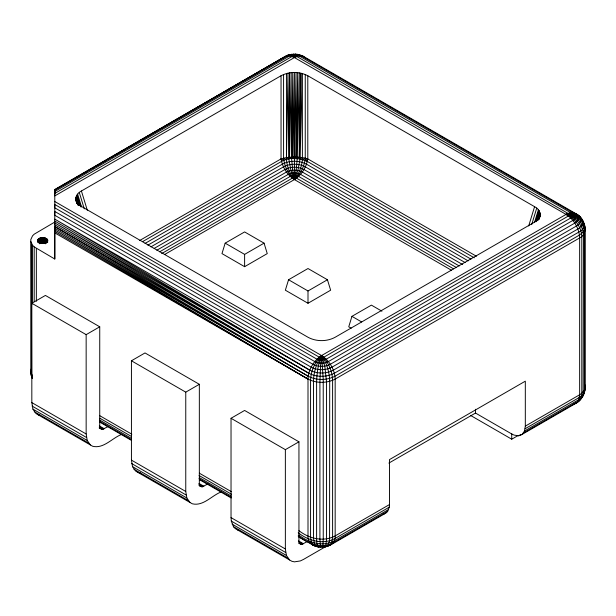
<?xml version="1.0" encoding="UTF-8"?>
<svg xmlns="http://www.w3.org/2000/svg" width="616" height="616" viewBox="0 0 616 616"><rect width="100%" height="100%" fill="white"/><g stroke="black" fill="none" stroke-linecap="round" stroke-linejoin="round"><path stroke-width="0.92" d="M30.8 241.51L32.525 245.23L34.203 246.9L54.786 259.02L54.786 222.06L34.203 234.18L32.525 235.851L30.8 239.578L30.8 372.203L31.093 374.913L32.417 377.978M54.786 194.61L54.786 189.759M451.428 270.231L294.417 179.579C287.225 175.09 282.428 167.19 281.042 158.897L281.042 75.745C289.22 71.418 299.615 71.418 307.792 75.745L534.58 206.676C539.254 208.793 541.726 214.437 539.031 219.05L540.093 215.346L538.954 218.98M307.792 75.745L307.792 158.897C306.406 167.19 301.609 175.09 294.417 179.579L292.662 170.216L291.568 158.474L292.777 156.957L292.777 72.557L291.514 157.034L291.145 72.688L289.543 157.157L288.788 158.859L290.945 170.455L294.417 179.579L164.634 254.508M283.583 74.513L283.583 158.143C284.292 166.235 288.327 174.174 294.417 179.579L294.417 72.519L292.777 156.957L286.448 157.557L281.042 158.897L139.616 240.548M474.282 257.827L307.299 161.423L300.046 158.859L291.568 158.474L289.543 157.157L289.543 72.896L288.658 157.273L287.972 73.181L286.448 157.557C286.201 165.388 289.728 173.35 294.417 179.579C300.508 174.174 304.55 166.235 305.251 158.143L305.251 74.513M142.604 241.634L281.535 161.423C285.447 158.736 290.536 159.513 294.417 156.957L296.057 72.557L296.057 156.957L297.266 158.474L296.173 170.216L294.417 179.579C299.106 173.35 302.633 165.388 302.387 157.557L302.387 73.55L300.177 157.273L300.87 73.181L299.299 157.157L300.046 158.859L297.89 170.455L294.417 179.579M75.907 199.669L77.038 203.372C74.213 198.791 76.761 193.101 81.42 190.999L281.042 75.745M322.153 546.585L322.422 547.177L324.778 546.97L330.315 545.129L386.317 512.797L387.672 511.334L389.289 507.153L389.497 504.55L389.497 459.59L525.317 381.173L525.317 426.126L524.501 431.023L522.137 434.372M583.583 223.339L584.907 226.411L585.2 229.121L585.2 387.887C584.892 393.932 581.558 399.73 576.468 403.01L520.466 435.343L518.526 435.789L514.091 435.096L511.734 433.972L475.513 413.059L388.858 463.093M305.128 160.352L305.474 158.204L307.299 161.423M537.683 219.874L539.878 212.512L537.314 220.667M539.878 216.293L538.461 219.958L540.17 214.399M37.591 240.802C39.108 244.614 47.062 244.575 47.794 240.286C46.138 236.013 36.513 236.683 37.591 242.18M31.185 368.999L31.093 374.913L32.224 378.463M225.171 243.158L221.976 253.607L244.614 266.682L267.252 253.607L264.056 243.158L244.614 231.932L225.171 243.158L244.614 254.377L264.056 243.158M288.558 279.749L285.362 290.205L308 303.272L330.638 290.205L327.442 279.749L308 268.522L288.558 279.749L308 290.975L327.442 279.749M381.92 311.195L371.386 305.12L351.944 316.347L348.748 326.803L351.174 328.197M528.69 225.957L534.58 206.676M531.708 224.555L536.721 208.146M534.465 222.615L538.384 209.802M536.436 221.683L539.516 211.588L536.243 221.537M538.13 219.889L540.093 213.452M585.2 387.887L584.338 392.469L583.206 394.263L579.44 397.366L525.109 428.736M584.815 384.684C586.293 392.631 581.265 401.694 573.504 404.273M293.139 54.709L293.339 54.139L295.495 54.139L295.703 54.709M54.786 259.02L54.786 232.886L308 379.079C316.316 383.421 326.85 383.421 335.166 379.079L579.648 237.93C593.177 231.085 578.855 206.083 566.066 214.399L321.583 355.555L320.505 366.32L319.912 382.282L319.912 539.115L320.505 547.185L322.661 547.185L322.861 546.615L323.254 539.115L323.231 379.394L321.583 355.555L54.786 201.517M295.495 54.139L294.417 57.565L54.786 195.919M320.505 547.185L321.013 546.585M584.045 393.193L582.135 397.251L579.402 400.593L576.176 403.026L574.682 403.465M539.015 218.126L534.58 222.122L334.958 337.375C326.78 341.703 316.385 341.703 308.208 337.375L81.42 206.437L77.616 203.319L76.122 200.608L76.969 203.365M283.106 58.135L285.324 56.526M576.468 403.01C579.579 400.662 582.12 397.489 581.797 393.285L581.797 236.444C581.412 226.888 574.697 218.187 566.066 214.399L294.417 57.565L289.774 55.833L285.685 56.195L54.786 189.505L54.786 224.786L308.816 373.242C316.632 377.323 326.534 377.323 334.349 373.242L578.824 232.086C587.779 228.174 583.121 217.479 576.468 213.998L303.149 56.195L296.904 54.316L294.417 57.565C292.076 55.509 288.481 54.177 285.685 56.195M294.417 158.343L296.057 156.957L302.387 157.557L307.792 158.897L476.438 256.264M298.675 536.944L314.499 545.922L318.387 546.97L319.881 546.477M297.266 158.474L299.299 157.157L299.299 72.896L297.328 157.034L297.69 72.688L296.057 156.957L292.777 156.957M55.617 189.281L284.014 57.165L186.841 113.552M77.208 177.162L78.871 176.199M84.685 172.826L86.348 171.864M88.835 170.416L90.498 169.454M92.161 168.491L93.817 167.529M96.312 166.081L97.975 165.119M99.63 164.156L101.294 163.186M103.788 161.746L105.444 160.776M107.939 159.336L109.602 158.366M111.257 157.403L112.921 156.441M115.415 154.993L117.079 154.031M118.734 153.068L124.547 149.696M127.042 148.248L128.706 147.286M130.361 146.323L166.074 125.595M167.737 124.632L177.701 118.849M179.364 117.887L185.177 114.514M54.786 190.175L287.626 55.748L291.93 54.316L294.417 57.565L299.06 55.833L303.149 56.195M54.786 191.499L289.774 55.833L294.987 54.732L299.06 55.833L570.709 212.666C573.149 213.629 573.149 217.071 570.709 218.025L326.226 359.182L321.013 360.275L316.94 359.182L54.786 207.831L54.786 204.481L319.227 357.149L321.29 357.711L323.939 357.149L568.422 216L569.284 215.138L569.284 214.145L296.773 56.441L294.71 55.887L292.061 56.441L54.786 193.432M121.552 434.449C112.189 437.976 103.604 449.072 92.623 446.253L36.059 413.598L32.918 409.124L31.824 402.602L31.824 303.272L45.407 295.434L99.738 326.803L99.738 426.133L100.793 428.882M145.091 243.405L282.359 164.149C289.736 160.283 299.099 160.283 306.475 164.149L470.963 259.12M147.871 245.16L283.476 166.874C290.167 163.363 298.668 163.363 305.359 166.874L468.183 260.884M150.92 246.854L284.861 169.523C290.706 166.459 298.129 166.459 303.973 169.523L465.142 262.57M154.2 248.402L286.478 172.033C291.337 169.492 297.505 169.492 302.356 172.033L462.693 264.603M156.841 250.242L288.288 174.351L291.738 173.127L295.772 172.95L300.546 174.351L459.22 265.958M159.636 251.821L290.244 176.415L295.341 175.452L298.591 176.415L456.433 267.544M161.692 253.576L292.307 178.17L294.887 177.685L296.527 178.17L453.545 268.822M31.824 303.272L86.155 334.642L99.738 326.803M221.152 491.953C211.789 495.48 203.211 506.575 192.231 503.765L135.666 471.109L132.525 466.635L131.431 460.113L131.431 360.784L145.014 352.937L199.338 384.307L199.338 483.637L200.4 486.386M99.153 427.928L102.718 429.321L108.377 426.364M131.431 360.784L185.763 392.146L199.338 384.307M326.519 546.13L303.472 559.436L300.331 560.937L294.417 561.861L291.83 561.268L235.274 528.613L233.456 526.672L231.308 521.09L231.031 517.617L231.031 418.287L244.614 410.448L298.945 441.811L298.945 541.141L300.007 543.889M199.315 485.755L202.317 486.825L207.985 483.876M231.031 418.287L285.362 449.657L298.945 441.811M298.914 543.258L301.925 544.336L306.768 541.857M389.497 504.55L335.166 535.912C323.454 542.319 309.001 538.523 298.945 530.684M525.317 426.126L579.648 394.764L581.797 393.285L584.615 389.789L584.615 232.956C584.291 223.185 575.221 215.831 566.066 214.399L571.448 213.175L576.176 213.983L579.402 216.416L582.135 219.758L584.045 223.816M389.289 507.153L334.958 538.515C322.992 545.091 308.377 540.686 298.206 532.748M388.673 509.44L334.349 540.802C322.745 547.193 308.639 542.696 298.822 535.034M524.501 431.023L578.824 399.653L582.42 396.689L583.206 394.263L583.475 234.773C583.106 225.071 575.09 216.986 566.066 214.399L572.018 213.744L577.254 215.061C579.71 217.764 577.731 221.752 574.797 223.108L330.315 364.264C324.971 367.059 318.195 367.059 312.851 364.264L54.786 215.269L54.786 211.457L314.791 361.577C318.949 363.748 324.216 363.748 328.374 361.577L572.857 220.42C576.422 219.019 576.422 213.991 572.857 212.582L301.209 55.748L298.475 54.639L297.197 55.078L294.417 57.565C292.6 54.485 288.658 53.838 285.978 56.21L289.197 54.778L293.578 54.146L294.417 57.565C296.666 55.663 300.246 54.046 302.856 56.21L298.475 54.639M470.578 415.438L511.734 439.2L518.318 435.397M387.672 511.334L333.348 542.704C321.668 549.195 307.838 543.412 298.152 535.966M518.526 435.789L520.997 434.365M523.5 432.917L577.831 401.555L578.824 399.653L579.648 394.764L579.648 237.93C579.256 228.551 573.989 219.427 566.066 214.399C571.001 213.675 576.353 214.568 580.28 217.802C581.843 221.075 579.325 224.509 576.468 226.01L331.986 367.159C325.618 370.493 317.548 370.493 311.18 367.159L54.786 219.134L309.817 370.185C317.017 373.95 326.149 373.95 333.348 370.185L577.831 229.036C580.518 227.489 583.075 224.732 582.636 221.406C578.817 216.339 572.249 214.122 566.066 214.399C574.281 214.799 582.936 219.912 584.907 228.313L583.206 231.978L579.44 235.081L334.958 376.237C326.773 380.519 316.393 380.519 308.208 376.237L54.786 229.922L308 379.079L308 535.912C307.238 542.573 313.282 546.431 319.096 547.008M300.046 158.859L302.387 157.557M302.687 159.49L305.251 158.143M323.285 546.477L324.07 547.008C329.883 546.431 335.928 542.573 335.166 535.912L335.166 379.079C334.773 369.708 329.506 360.576 321.583 355.555C313.66 360.576 308.393 369.708 308 379.079L54.786 231.454L54.786 226.573L308.816 373.242L54.786 222.938L309.817 370.185L54.786 221.052M382.705 514.206L384.646 513.759M328.374 545.576L330.315 545.129M325.641 546.677L330.022 545.114L331.123 543.782L331.932 541.972L332.601 537.152L332.601 380.318C332.224 371.125 328.42 361.815 321.583 355.555C314.745 361.815 310.941 371.125 310.564 380.318L310.564 537.152L311.226 541.972L313.144 545.114L320.297 546.615L327.804 545.853L329.575 540.694L329.699 381.289C329.368 372.233 326.919 362.97 321.583 355.555C316.247 362.97 313.798 372.233 313.467 381.289L313.467 538.122L314.553 544.621L315.361 545.853L317.525 546.677M291.222 54.354L291.93 54.316M324.07 547.008L324.778 546.97L325.887 545.191L326.557 538.784L326.557 381.951L324.778 366.104L321.583 355.555C318.164 363.887 316.847 372.98 316.609 381.951L316.609 538.784L316.909 543.505L317.771 546.361L318.387 546.97L320.744 547.177M296.904 54.316L298.229 54.963M295.257 54.146L297.613 54.354M38.292 414.891L40.017 415.284M137.899 472.395L140.487 472.996M312.851 545.129L314.791 545.576M237.499 529.899L239.224 530.299M303.511 56.526L305.728 58.135M283.583 158.143L286.147 159.49M281.042 158.897L283.707 160.352M288.788 158.859L286.448 157.557L286.448 73.55M351.944 316.347L361.661 321.96M99.738 415.677L131.839 434.211M199.338 473.18L231.447 491.714M99.884 418.249L131.554 436.528M199.045 475.498L231.547 494.255M99.669 420.05L131.331 438.33M199.661 477.785L231.323 496.065M99.838 421.467L131.501 439.755M198.991 478.717L231.493 497.482M99.523 421.968L131.2 440.248M199.522 479.695L231.192 497.982M99.322 425.895L104.266 428.744M198.93 483.398L203.865 486.247M298.537 540.902L303.472 543.759M99.361 426.742L103.48 429.121M198.968 484.245L203.08 486.625M298.567 541.757L302.687 544.128M99.422 427.419L102.718 429.321M199.03 484.931L202.317 486.825M299.453 542.912L301.925 544.336M99.53 427.928L102.002 429.352M199.137 485.431L201.601 486.856M298.737 542.935L301.209 544.359M31.824 402.602L86.155 433.972L87.249 440.494L90.39 444.968M131.431 460.113L185.763 491.476L186.848 497.998L189.998 502.471M231.031 517.617L285.362 548.979L286.455 555.501L289.597 559.975M32.101 406.075L86.433 437.445M131.701 463.586L186.032 494.948M231.308 521.09L285.639 552.452M32.918 409.124L87.249 440.494M132.525 466.635L186.848 497.998M232.124 524.139L286.455 555.501M34.25 411.657L88.581 443.027M133.857 469.169L188.188 500.531M233.456 526.672L287.788 558.034M54.786 228.29L308.208 376.237L54.786 226.573M581.373 219.265L582.42 220.32L583.206 222.746M576.468 213.998L579.695 216.732L580.465 218.072M32.525 375.922L30.8 372.203M80.773 206.907L76.985 194.995L80.226 206.014M78.686 204.989L76.122 196.827L78.594 205.113M76.484 201.532L77.054 203.365M584.815 227.851L585.2 229.121M81.42 190.999L87.31 210.272M79.279 192.462L84.292 208.87M77.616 194.117L81.535 206.93M78.178 205.151L75.907 197.767L78.093 205.136M75.83 198.714L77.501 204.235M584.338 224.532L584.522 226.318M31.662 376.784L31.385 243.412M511.734 433.664L511.734 439.2M475.513 409.27L475.513 413.059M308 290.975L308 303.272M285.362 449.657L285.362 548.979M244.614 254.377L244.614 266.682M185.763 392.146L185.763 491.476M86.155 334.642L86.155 433.972M47.64 239.778L47.64 242.627M47.332 239.293L47.332 242.142M46.885 238.846L46.885 242.65M46.316 238.446L46.316 243.205M45.63 238.115L45.63 243.82M44.852 237.861L44.852 243.566M44.021 237.684L44.021 243.389M43.135 237.591L43.135 243.297M42.242 237.591L42.242 243.297M41.364 237.684L41.364 243.389M40.525 237.861L40.525 243.566M39.755 238.115L39.755 243.82M39.07 238.446L39.07 243.205M38.492 238.846L38.492 242.65M38.046 239.293L38.046 242.142M37.745 239.778L37.745 241.68M36.352 248.379L36.352 301.239M34.203 246.9L34.203 301.678M32.525 245.23L32.525 303.85M539.015 210.68L535.527 221.675L539.015 210.68M77.547 204.273L76.985 202.441L77.547 204.273M79.287 205.082L76.484 195.903L79.287 205.09"/></g></svg>
